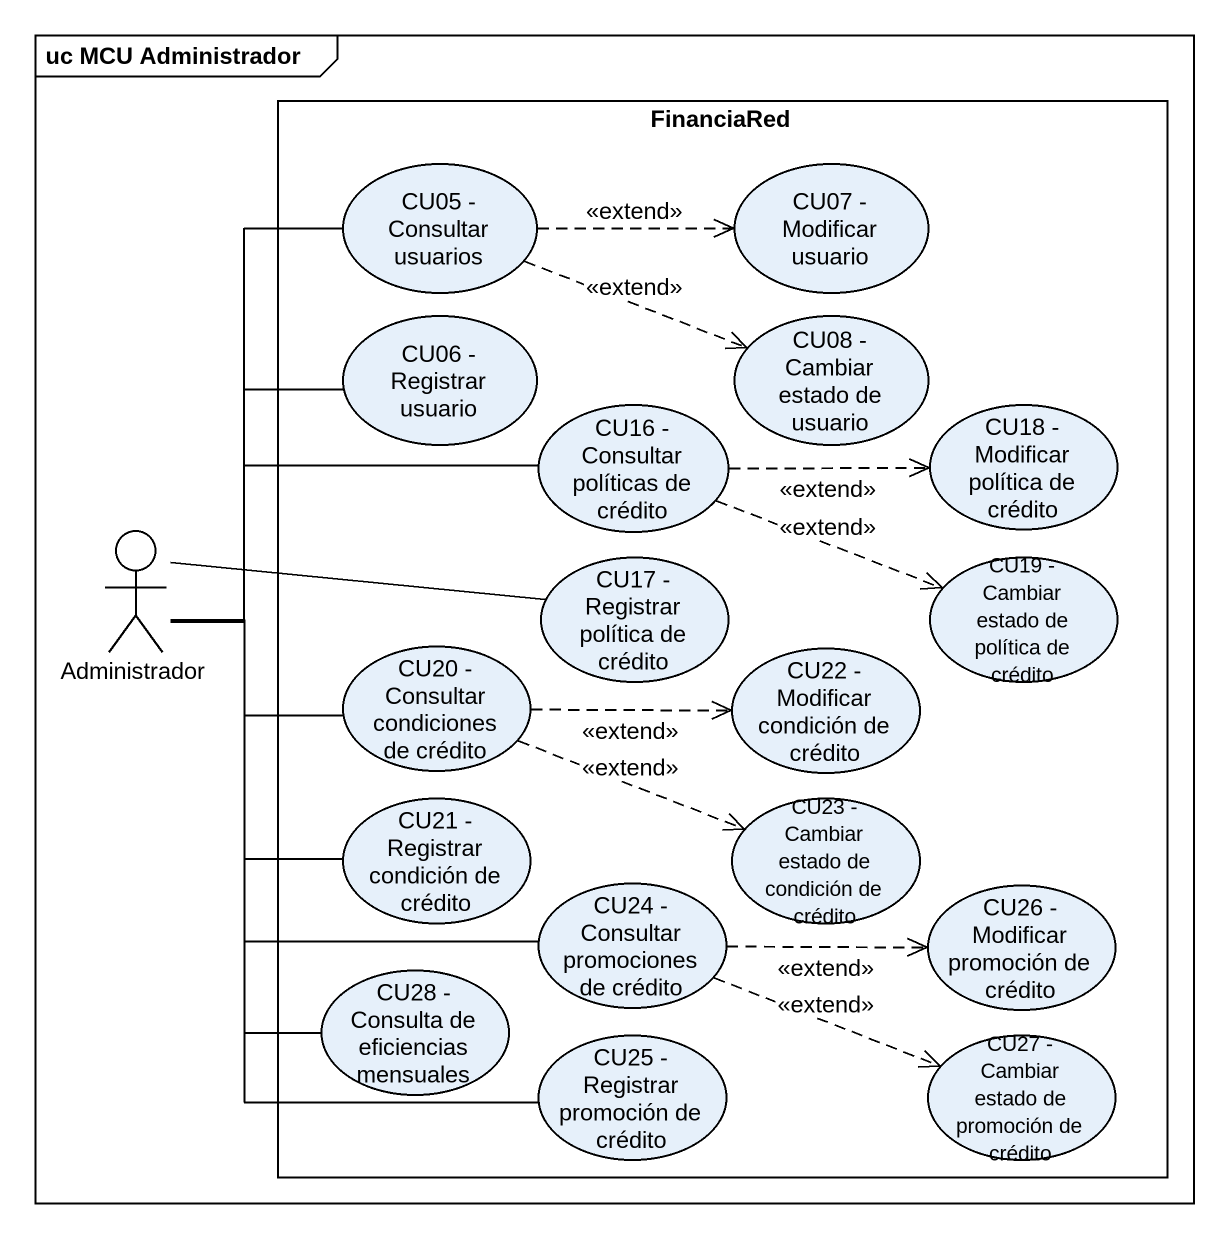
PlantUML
@startuml
mainframe uc MCU Administrador
rectangle FinanciaRed {
  usecase "CU05 - Consultar usuarios" as CU05_Consultar_usuarios
  usecase "CU07 - Modificar usuario" as CU07_Modificar_usuario
  usecase "CU06 - Registrar usuario" as CU06_Registrar_usuario
  usecase "CU08 - Cambiar estado de usuario" as CU08_Cambiar_estado_de
  usecase "CU16 - Consultar políticas de crédito" as CU16_Consultar_políticas_de
  usecase "CU18 - Modificar política de crédito" as CU18_Modificar_política_de
  usecase "CU17 - Registrar política de crédito" as CU17_Registrar_política_de
  usecase "CU19 - Cambiar estado de política de crédito" as CU19_Cambiar_estado_de
  usecase "CU20 - Consultar condiciones de crédito" as CU20_Consultar_condiciones
  usecase "CU22 - Modificar condición de crédito" as CU22_Modificar_condición_de
  usecase "CU21 - Registrar condición de crédito" as CU21_Registrar_condición_de
  usecase "CU23 - Cambiar estado de condición de crédito" as CU23_Cambiar_estado_de
  usecase "CU24 - Consultar promociones de crédito" as CU24_Consultar_promociones
  usecase "CU26 - Modificar promoción de crédito" as CU26_Modificar_promoción_de
  usecase "CU28 - Consulta de eficiencias mensuales" as CU28_Consulta_de
  usecase "CU25 - Registrar promoción de crédito" as CU25_Registrar_promoción_de
  usecase "CU27 - Cambiar estado de promoción de crédito" as CU27_Cambiar_estado_de
}
actor Administrador
CU05_Consultar_usuarios .right.> CU07_Modificar_usuario : <<extend>>
CU05_Consultar_usuarios .right.> CU08_Cambiar_estado_de : <<extend>>
CU16_Consultar_políticas_de .right.> CU18_Modificar_política_de : <<extend>>
CU16_Consultar_políticas_de .right.> CU19_Cambiar_estado_de : <<extend>>
Administrador -up- CU05_Consultar_usuarios
Administrador -up- CU06_Registrar_usuario
Administrador -right- CU16_Consultar_políticas_de
Administrador -right- CU17_Registrar_política_de
Administrador -right- CU20_Consultar_condiciones
Administrador -- CU21_Registrar_condición_de
Administrador -- CU24_Consultar_promociones
Administrador -- CU28_Consulta_de
Administrador -- CU25_Registrar_promoción_de
CU20_Consultar_condiciones .right.> CU22_Modificar_condición_de : <<extend>>
CU20_Consultar_condiciones .right.> CU23_Cambiar_estado_de : <<extend>>
CU24_Consultar_promociones .right.> CU26_Modificar_promoción_de : <<extend>>
CU24_Consultar_promociones .right.> CU27_Cambiar_estado_de : <<extend>>
@enduml
